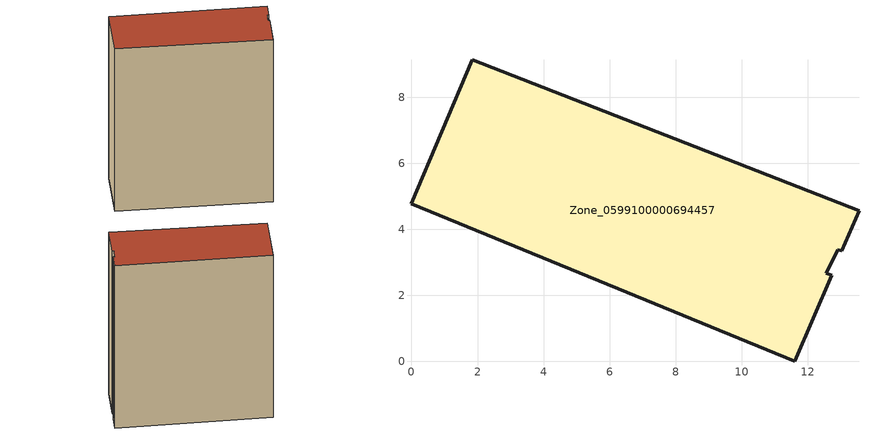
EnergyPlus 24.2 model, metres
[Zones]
Zone_0599100000694457
 floor ground (C_G): 12.72,2.61 11.6,0 0,4.78 1.84,9.14 13.55,4.56 13.03,3.35 12.9,3.39 12.56,2.67 z0
 wall outside (C_F): 11.6,0 12.72,2.61 12.56,2.67 12.9,3.39 13.03,3.35 13.55,4.56 1.84,9.14 0,4.78 11.6,0 z0:15.19
 roof outside (C_R): 12.9,3.39 13.03,3.35 13.55,4.56 1.84,9.14 0,4.78 11.6,0 12.72,2.61 12.56,2.67 z15.19
[BUILDING]
Pand.0599100000694457: North Axis=0; Terrain=City; Loads Convergence Tolerance Value=0.04; Temperature Convergence Tolerance Value=0.4; Solar Distribution=FullExterior; Maximum Number of Warmup Days=25; Minimum Number of Warmup Days=1
[Site:Location]
Rotterdam.The.Hague.AP_ZH_NLD Design_Conditions: Latitude=51.96; Longitude=4.45; Time Zone=1; Elevation=-4.5
[SITE:GROUNDTEMPERATURE:BUILDINGSURFACE]
18, 18, 18, 18, 18, 18, 18, 18, 18, 18, 18, 18
[MATERIAL] Thermal Absorptance=0.9; Solar Absorptance=0.7; Visible Absorptance=0.7
Name | Roughness | Thickness | Conductivity | Density | Specific Heat
G.TI.1946 | MediumSmooth | 0.15 | 1 | 540 | 1210
F.TI.1946 | Rough | 0.3 | 0.857143 | 1920 | 840
R.TI.1946 | MediumRough | 0.2 | 0.1 | 1500 | 1000
[CONSTRUCTION]
C_G: G.TI.1946
C_F: F.TI.1946
C_R: R.TI.1946
[ZONE]
Zone_0599100000694457: Type=1; Multiplier=1; Ceiling Height=Autocalculate; Volume=Autocalculate; Floor Area=autocalculate; Part of Total Floor Area=Yes
[ZONEINFILTRATION:DESIGNFLOWRATE]
Infil_Zone_0599100000694457: Zone or ZoneList or Space or SpaceList=Zone_0599100000694457; Schedule=AlwaysOn; Design Flow Rate Calculation Method=Flow/Area; Flow Rate per Floor Area=0.003; Constant Term Coefficient=1; Temperature Term Coefficient=0; Velocity Term Coefficient=0; Velocity Squared Term Coefficient=0
[HVACTEMPLATE:ZONE:IDEALLOADSAIRSYSTEM]
Zone_0599100000694457: Maximum Heating Supply Air Temperature=50; Minimum Cooling Supply Air Temperature=13; Maximum Heating Supply Air Humidity Ratio=0.0156; Minimum Cooling Supply Air Humidity Ratio=0.0077; Heating Limit=NoLimit; Cooling Limit=NoLimit; Dehumidification Control Type=ConstantSensibleHeatRatio; Cooling Sensible Heat Ratio=0.7; Dehumidification Setpoint=60; Humidification Control Type=None; Humidification Setpoint=30; Outdoor Air Method=None; Outdoor Air Flow Rate per Person=0.00944; Outdoor Air Flow Rate per Zone Floor Area=0; Outdoor Air Flow Rate per Zone=0; Demand Controlled Ventilation Type=None; Outdoor Air Economizer Type=NoEconomizer; Heat Recovery Type=None; Sensible Heat Recovery Effectiveness=0.7; Latent Heat Recovery Effectiveness=0.65
[ZONECONTROL:THERMOSTAT]
ThermostatControl_Zone_0599100000694457: Zone or ZoneList=Zone_0599100000694457; Control Type Schedule=DualSetpointControlType; Control 1=Thermostat_Zone_0599100000694457; Temperature Difference Between Cutout And Setpoint=0
[THERMOSTATSETPOINT:DUALSETPOINT]
Thermostat_Zone_0599100000694457: Heating Setpoint Temperature Schedule=HeatingSetpoint_Zone_0599100000694457; Cooling Setpoint Temperature Schedule=CoolingSetpoint_Zone_0599100000694457
[SCHEDULE:COMPACT]
HeatingSetpoint_Zone_0599100000694457: Through: 12/31, For: AllDays, Until: 24:00, 21
CoolingSetpoint_Zone_0599100000694457: Through: 12/31, For: AllDays, Until: 24:00, 24
DualSetpointControlType: Through: 12/31, For: AllDays, Until: 24:00, 4
AlwaysOn: Through: 12/31, For: AllDays, Until: 24:00, 1
